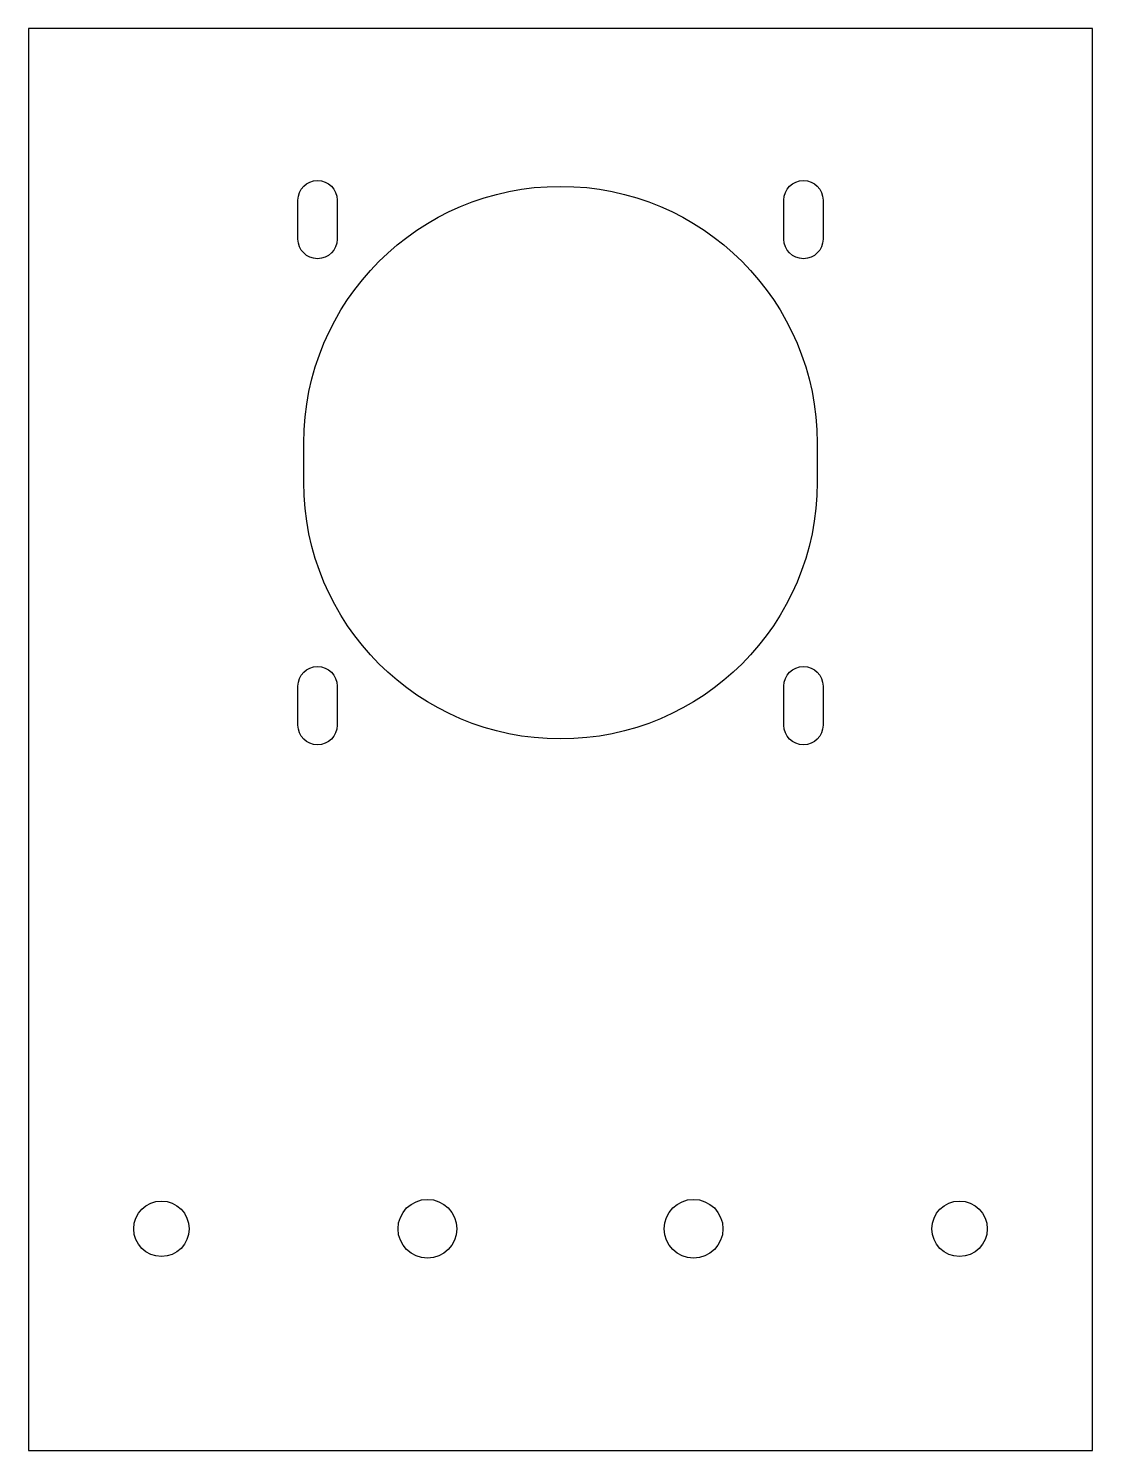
# Model space of a CAD drawing. Header units: inches. Extents: x -6 to 0, y 0 to 8.02.
import ezdxf

# ---------------------------------------------------------------- set-up
doc = ezdxf.new("R2010")
doc.units = ezdxf.units.IN
doc.header["$MEASUREMENT"] = 0

msp = doc.modelspace()

# ---------------------------------------------------------------- linework, layer by layer
msp.add_lwpolyline([(-6, 0), (0, 0), (0, 8.016), (-6, 8.016)], close=True)
for points in [[(-4.2598, 6.8283, -1), (-4.4803, 6.8283), (-4.4803, 7.0488, -1), (-4.2598, 7.0488)], [(-1.5197, 7.0488), (-1.5197, 6.8283, -1), (-1.7402, 6.8283), (-1.7402, 7.0488, -1)], [(-4.4475, 5.4585), (-4.4475, 5.6785, -1), (-1.5525, 5.6785), (-1.5525, 5.4585, -1)], [(-4.2598, 4.3087), (-4.2598, 4.0882, -1), (-4.4803, 4.0882), (-4.4803, 4.3087, -1)], [(-1.5197, 4.0882, -1), (-1.7402, 4.0882), (-1.7402, 4.3087, -1), (-1.5197, 4.3087)]]:
    msp.add_lwpolyline(points, format="xyb", close=True)
for centre, radius in [((-5.25, 1.2499), 0.1562), ((-3.75, 1.2499), 0.166), ((-2.25, 1.2499), 0.166), ((-0.75, 1.2499), 0.1562)]:
    msp.add_circle(centre, radius)

doc.saveas('drawing.dxf')
